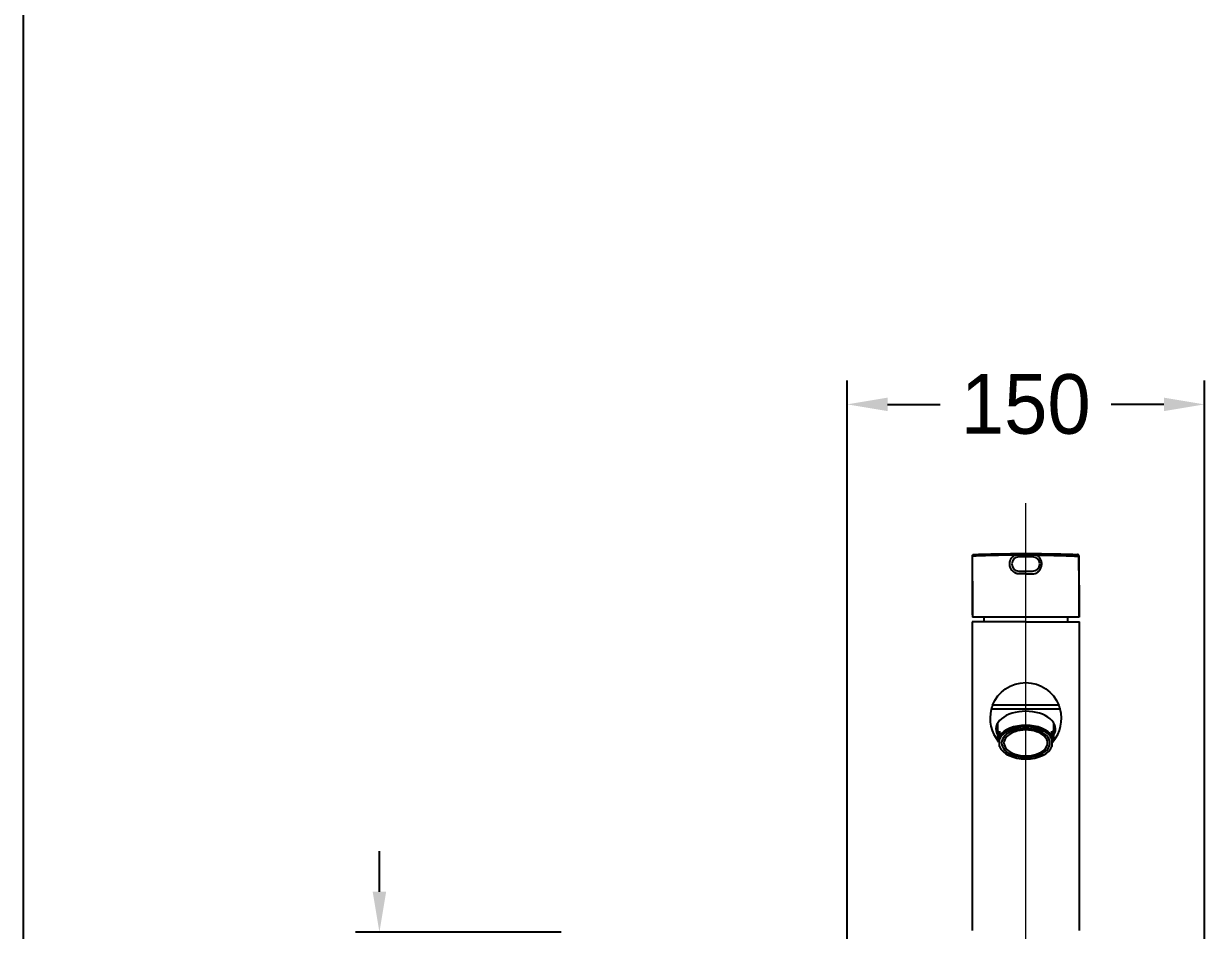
# Model space of a CAD drawing. Header units: millimetres. Extents: x 0 to 1800, y -67 to 2530.
# Drawn here: x 0 to 495.7, y 1006.6 to 1387.1 of the extents above; entities that cross this region are included whole.
import ezdxf
from ezdxf.lldxf.tags import DXFTag

# ---------------------------------------------------------------- set-up
doc = ezdxf.new("R2010")
doc.units = ezdxf.units.MM
doc.layers.get('Defpoints').update_dxf_attribs({"color": 1})
for name, color, linetype in [('내부선 및 부속', 4, 'Continuous'), ('도각라인', 7, 'Continuous'), ('중심선', 1, 'DASHED')]:
    doc.layers.add(name, color=color, linetype=linetype)
doc.styles.add('____', font='')
doc.styles.get('____').set_extended_font_data('굴림')
tags = doc.linetypes.add('DASHED', pattern=[25.72, 12.86, -12.86]).pattern_tags.tags
tags[6:7] = [DXFTag(74, 4), DXFTag(75, 0), DXFTag(340, '0'), DXFTag(46, 0.0), DXFTag(50, 0.0), DXFTag(44, 0.0), DXFTag(45, 0.0)]
tags[4:5] = [DXFTag(74, 4), DXFTag(75, 0), DXFTag(340, '0'), DXFTag(46, 0.0), DXFTag(50, 0.0), DXFTag(44, 0.0), DXFTag(45, 0.0)]
doc.dimstyles.new('MSADIM', dxfattribs={"dimtxt": 33, "dimasz": 17, "dimexe": 10, "dimexo": 7.5, "dimgap": 10, "dimtad": 0, "dimtih": 1, "dimtoh": 1, "dimdec": 0, "dimzin": 1, "dimdsep": 46, "dimtxsty": '____', "dimcen": 11.25, "dimadec": 0, "dimazin": 0, "dimtfac": 1, "dimtdec": 0, "dimtix": 1, "dimtmove": 0, "dimatfit": 3, "dimfxl": 0, "dimtolj": 1, "dimtzin": 1, "dimarcsym": 0})

# ---------------------------------------------------------------- blocks, each defined once
blk = doc.blocks.new('*D7')
at = {"color": 0, "lineweight": -2}
for p, q in [((345.73, 960.84), (345.73, 1237.34)), ((495.73, 960.84), (495.73, 1237.34)), ((362.73, 1227.34), (384.8, 1227.34)), ((478.73, 1227.34), (456.66, 1227.34))]:
    blk.add_line(p, q, dxfattribs=at)
at = {"color": 0}
for points in [[(362.73, 1230.17), (362.73, 1224.51), (345.73, 1227.34)], [(478.73, 1230.17), (478.73, 1224.51), (495.73, 1227.34)]]:
    blk.add_solid(points, dxfattribs=at)
at = {"layer": 'Defpoints', "color": 0}
for p in [(345.73, 1227.34), (345.73, 953.34), (495.73, 953.34)]:
    blk.add_point(p, dxfattribs=at)
at = {"color": 0, "insert": (420.73, 1227.34), "char_height": 25, "attachment_point": 5, "style": '____'}
blk.add_mtext('\\A1;150', dxfattribs=at)
blk = doc.blocks.new('*D8')
at = {"color": 0, "lineweight": -2}
for p, q in [((149.37, 1022.84), (149.37, 1039.84)), ((225.73, 1005.84), (139.37, 1005.84)), ((298.23, 925.84), (139.37, 925.84)), ((149.37, 908.84), (149.37, 891.84))]:
    blk.add_line(p, q, dxfattribs=at)
at = {"color": 0}
for points in [[(146.54, 1022.84), (152.2, 1022.84), (149.37, 1005.84)], [(146.54, 908.84), (152.2, 908.84), (149.37, 925.84)]]:
    blk.add_solid(points, dxfattribs=at)
at = {"layer": 'Defpoints', "color": 0}
for p in [(149.37, 1005.84), (233.23, 1005.84), (305.73, 925.84)]:
    blk.add_point(p, dxfattribs=at)
at = {"color": 0, "insert": (149.37, 965.84), "char_height": 25, "attachment_point": 5, "style": '____'}
blk.add_mtext('\\A1;80', dxfattribs=at)

msp = doc.modelspace()

# ---------------------------------------------------------------- linework, layer by layer
at = {"layer": '내부선 및 부속', "extrusion": (-1, -2.22045e-16, 6.12323e-17)}
for p, q in [((398.95, 1164.35), (398.95, 1164.35)), ((423.58, 1163.37), (417.88, 1163.37)), ((442.5, 1164.35), (442.5, 1164.35)), ((417.88, 1157.37), (423.58, 1157.37)), ((420.73, 1136.07), (398.23, 1136.07)), ((398.23, 1136.07), (398.23, 1006.61)), ((420.73, 1136.07), (443.23, 1136.07)), ((443.23, 1006.61), (443.23, 1136.07)), ((434.68, 1101.08), (406.77, 1101.08)), ((435.21, 1099.47), (406.24, 1099.47)), ((408.93, 1093.58), (408.93, 1087.67)), ((432.53, 1087.67), (432.53, 1093.58)), ((409.73, 1090.21), (409.73, 1088.2)), ((409.73, 1083.72), (409.73, 1086.8)), ((431.73, 1088.2), (431.73, 1090.21)), ((431.73, 1086.8), (431.73, 1083.72)), ((412.8, 1080.46), (413.13, 1080.27)), ((428.32, 1080.27), (428.65, 1080.46))]:
    msp.add_line(p, q, dxfattribs=at)
at = {"layer": '내부선 및 부속'}
for centre, radius, start, end in [((417.88, 1160.37), 3, 90, 180), ((417.88, 1160.37), 3, 180, 270), ((423.58, 1160.37), 3, 0, 90), ((423.58, 1160.37), 3, 270, 0), ((431.43, 1135.97), 28.36, 175.7274, 178.8354), ((431.43, 1135.97), 28.36, 179.4001, 180), ((410.02, 1135.97), 28.36, 0, 4.2714), ((420.73, 1095.57), 15, 164.9433, 220.7087), ((420.73, 1095.57), 15, 319.2913, 15.0567)]:
    msp.add_arc(centre, radius, start, end, dxfattribs=at)
at = {"layer": '내부선 및 부속', "extrusion": (-6.12323e-17, -1.35963e-32, -1)}
for start, end in [(21.5255, 90), (90, 158.4745)]:
    msp.add_arc((-420.73, 1095.57), 15, start, end, dxfattribs=at)
at = {"layer": '내부선 및 부속'}
for centre, major_axis, start_param, end_param in [((420.73, 1091.12), (-12.5, 0), 4.712389, 6.619385), ((420.73, 1091.12), (-12.5, 0), 2.805393, 4.712389), ((420.73, 1085.66), (-11.8, 0), 4.712389, 5.912843), ((420.73, 1085.26), (11.3, 0), 0.230941, 2.910651), ((420.73, 1085.26), (10.15, 0), 1.570796, 4.712389), ((420.73, 1085.26), (9.15, 0), 1.570796, 4.712389), ((420.73, 1085.66), (-11.8, 0), 3.511935, 4.712389), ((420.73, 1085.26), (-10.15, 0), 1.570796, 4.712389), ((420.73, 1085.26), (-9.15, 0), 1.570796, 4.712389), ((420.73, 1087.67), (-11.8, 0), 5.912843, 6.653528), ((420.73, 1087.67), (-11.8, 0), 2.77125, 3.511935), ((420.73, 1085.26), (11.3, 0), 3.372534, 6.052244), ((420.73, 1085.66), (-11.8, 0), 0.834172, 0.834187), ((420.73, 1085.66), (-11.8, 0), 2.307406, 2.30742)]:
    msp.add_ellipse(centre, major_axis=major_axis, ratio=0.595228, start_param=start_param, end_param=end_param, dxfattribs=at)
for points, knots in [([(398.35, 1145.25), (398.35, 1145.32), (398.35, 1145.46), (398.35, 1145.66), (398.35, 1145.87), (398.35, 1146.08), (398.35, 1146.28), (398.35, 1146.49), (398.35, 1146.69), (398.35, 1146.9), (398.35, 1147.1), (398.35, 1147.3), (398.35, 1147.51), (398.35, 1147.71), (398.35, 1147.91), (398.35, 1148.12), (398.35, 1148.32), (398.35, 1148.52), (398.35, 1148.72), (398.36, 1148.92), (398.36, 1149.13), (398.36, 1149.33), (398.36, 1149.53), (398.36, 1149.73), (398.36, 1149.93), (398.36, 1150.13), (398.36, 1150.32), (398.36, 1150.52), (398.36, 1150.72), (398.36, 1150.92), (398.36, 1151.12), (398.36, 1151.31), (398.36, 1151.51), (398.36, 1151.71), (398.36, 1151.9), (398.36, 1152.1), (398.36, 1152.3), (398.36, 1152.49), (398.36, 1152.69), (398.36, 1152.88), (398.36, 1153.08), (398.36, 1153.27), (398.36, 1153.47), (398.36, 1153.66), (398.36, 1153.85), (398.36, 1154.04), (398.36, 1154.24), (398.36, 1154.43), (398.36, 1154.62), (398.36, 1154.81), (398.36, 1155), (398.36, 1155.2), (398.36, 1155.39), (398.36, 1155.58), (398.36, 1155.77), (398.36, 1155.96), (398.36, 1156.15), (398.36, 1156.33), (398.36, 1156.52), (398.37, 1156.71), (398.37, 1156.9), (398.37, 1157.09), (398.37, 1157.27), (398.37, 1157.46), (398.37, 1157.65), (398.37, 1157.83), (398.37, 1158.02), (398.37, 1158.21), (398.37, 1158.39), (398.37, 1158.58), (398.37, 1158.76), (398.37, 1158.95), (398.37, 1159.13), (398.37, 1159.31), (398.37, 1159.5), (398.37, 1159.68), (398.37, 1159.86), (398.37, 1160.05), (398.37, 1160.23), (398.37, 1160.41), (398.37, 1160.59), (398.37, 1160.77), (398.37, 1160.95), (398.37, 1161.13), (398.37, 1161.31), (398.37, 1161.49), (398.37, 1161.67), (398.37, 1161.85), (398.37, 1162.03), (398.37, 1162.21), (398.37, 1162.39), (398.37, 1162.57), (398.37, 1162.74), (398.37, 1162.92), (398.37, 1163.1), (398.37, 1163.27), (398.37, 1163.45), (398.37, 1163.57), (398.37, 1163.63)], [0, 0, 0, 0, 0.01106, 0.022107, 0.033141, 0.044161, 0.055168, 0.066161, 0.077142, 0.088108, 0.099062, 0.110002, 0.120929, 0.131842, 0.142743, 0.153629, 0.164502, 0.175362, 0.186209, 0.197042, 0.207861, 0.218667, 0.22946, 0.240239, 0.251005, 0.261757, 0.272496, 0.283222, 0.293933, 0.304632, 0.315316, 0.325988, 0.336645, 0.34729, 0.35792, 0.368537, 0.379141, 0.389731, 0.400307, 0.41087, 0.421419, 0.431955, 0.442477, 0.452985, 0.46348, 0.473961, 0.484429, 0.494882, 0.505322, 0.515749, 0.526162, 0.536561, 0.546946, 0.557318, 0.567676, 0.578021, 0.588351, 0.598668, 0.608971, 0.619261, 0.629536, 0.639798, 0.650046, 0.660281, 0.670501, 0.680708, 0.690901, 0.70108, 0.711246, 0.721397, 0.731535, 0.741659, 0.751769, 0.761865, 0.771948, 0.782016, 0.792071, 0.802111, 0.812138, 0.822151, 0.83215, 0.842135, 0.852107, 0.862064, 0.872007, 0.881937, 0.891852, 0.901754, 0.911641, 0.921515, 0.931375, 0.94122, 0.951052, 0.96087, 0.970673, 0.980463, 0.990238, 1, 1, 1, 1]), ([(398.37, 1153.16), (398.37, 1154.04), (398.37, 1154.92), (398.37, 1156.67), (398.37, 1157.55), (398.37, 1160.17), (398.37, 1161.9), (398.38, 1163.63)], [0, 0, 0, 0, 0.25, 0.25, 0.5, 0.5, 1, 1, 1, 1]), ([(398.38, 1163.75), (398.38, 1163.75), (398.38, 1163.76), (398.38, 1163.77), (398.38, 1163.79), (398.38, 1163.8), (398.38, 1163.81), (398.38, 1163.82), (398.38, 1163.83), (398.38, 1163.85), (398.39, 1163.86), (398.39, 1163.87), (398.39, 1163.88), (398.39, 1163.9), (398.4, 1163.91), (398.4, 1163.92), (398.41, 1163.93), (398.41, 1163.95), (398.41, 1163.96), (398.42, 1163.97), (398.42, 1163.98), (398.43, 1164), (398.43, 1164.01), (398.44, 1164.02), (398.45, 1164.03), (398.45, 1164.04), (398.46, 1164.05), (398.47, 1164.07), (398.47, 1164.08), (398.48, 1164.09), (398.49, 1164.1), (398.5, 1164.11), (398.51, 1164.12), (398.51, 1164.13), (398.52, 1164.14), (398.53, 1164.15), (398.54, 1164.16), (398.55, 1164.17), (398.56, 1164.18), (398.57, 1164.19), (398.58, 1164.2), (398.6, 1164.21), (398.61, 1164.23), (398.63, 1164.24), (398.64, 1164.25), (398.66, 1164.26), (398.67, 1164.27), (398.69, 1164.28), (398.71, 1164.29), (398.73, 1164.3), (398.75, 1164.3), (398.77, 1164.31), (398.79, 1164.32), (398.81, 1164.33), (398.84, 1164.33), (398.86, 1164.34), (398.88, 1164.34), (398.91, 1164.34), (398.93, 1164.35), (398.95, 1164.35), (398.95, 1164.35)], [0, 0, 0, 0, 0.012764, 0.025613, 0.038546, 0.051561, 0.064659, 0.077839, 0.091102, 0.104447, 0.117876, 0.13139, 0.144988, 0.158669, 0.172428, 0.186262, 0.200166, 0.214137, 0.22817, 0.242262, 0.256408, 0.270605, 0.284848, 0.299135, 0.313462, 0.327825, 0.342221, 0.356647, 0.371101, 0.385579, 0.400079, 0.4146, 0.429139, 0.443696, 0.458268, 0.472854, 0.487452, 0.50302, 0.51932, 0.536344, 0.554085, 0.572531, 0.591669, 0.611483, 0.631954, 0.653061, 0.67478, 0.697081, 0.719933, 0.743303, 0.767167, 0.791509, 0.816307, 0.841538, 0.867172, 0.893176, 0.919511, 0.946129, 0.972979, 1, 1, 1, 1]), ([(398.38, 1163.75), (398.38, 1163.75), (398.38, 1163.76), (398.38, 1163.77), (398.38, 1163.79), (398.38, 1163.8), (398.38, 1163.81), (398.38, 1163.82), (398.38, 1163.84), (398.38, 1163.85), (398.39, 1163.86), (398.39, 1163.87), (398.39, 1163.88), (398.39, 1163.9), (398.4, 1163.91), (398.4, 1163.92), (398.4, 1163.93), (398.41, 1163.95), (398.41, 1163.96), (398.42, 1163.97), (398.42, 1163.98), (398.43, 1163.99), (398.43, 1164.01), (398.44, 1164.02), (398.45, 1164.03), (398.45, 1164.04), (398.46, 1164.05), (398.47, 1164.06), (398.47, 1164.08), (398.48, 1164.09), (398.49, 1164.1), (398.5, 1164.11), (398.5, 1164.12), (398.51, 1164.13), (398.52, 1164.14), (398.53, 1164.15), (398.55, 1164.17), (398.58, 1164.2), (398.63, 1164.24), (398.68, 1164.27), (398.72, 1164.29), (398.75, 1164.3), (398.77, 1164.31), (398.79, 1164.32), (398.82, 1164.33), (398.84, 1164.33), (398.86, 1164.34), (398.88, 1164.34), (398.91, 1164.34), (398.93, 1164.35), (398.95, 1164.35), (398.95, 1164.35)], [0, 0, 0, 0, 0.013002, 0.026054, 0.039157, 0.052311, 0.065518, 0.078777, 0.092088, 0.105453, 0.118872, 0.132344, 0.145872, 0.159454, 0.173092, 0.186785, 0.200535, 0.214342, 0.228206, 0.242127, 0.256106, 0.270143, 0.284239, 0.298395, 0.312609, 0.326883, 0.341218, 0.355613, 0.370069, 0.384586, 0.399165, 0.413806, 0.428509, 0.443274, 0.458103, 0.472994, 0.48795, 0.550223, 0.613074, 0.67652, 0.740579, 0.766472, 0.792376, 0.81829, 0.844216, 0.870152, 0.896099, 0.922058, 0.948027, 0.974008, 1, 1, 1, 1]), ([(416.12, 1164.1), (416.09, 1164.1), (416.04, 1164.1), (415.96, 1164.1), (415.88, 1164.1), (415.8, 1164.1), (415.72, 1164.1), (415.64, 1164.09), (415.56, 1164.09), (415.47, 1164.09), (415.39, 1164.09), (415.31, 1164.09), (415.23, 1164.09), (415.14, 1164.09), (415.06, 1164.09), (414.98, 1164.09), (414.89, 1164.09), (414.81, 1164.09), (414.72, 1164.08), (414.64, 1164.08), (414.55, 1164.08), (414.47, 1164.08), (414.38, 1164.08), (414.3, 1164.08), (414.21, 1164.08), (414.13, 1164.08), (414.04, 1164.08), (413.96, 1164.08), (413.87, 1164.07), (413.78, 1164.07), (413.69, 1164.07), (413.61, 1164.07), (413.52, 1164.07), (413.43, 1164.07), (413.34, 1164.07), (413.26, 1164.07), (413.17, 1164.06), (413.08, 1164.06), (412.99, 1164.06), (412.9, 1164.06), (412.81, 1164.06), (412.72, 1164.06), (412.63, 1164.06), (412.54, 1164.05), (412.45, 1164.05), (412.36, 1164.05), (412.27, 1164.05), (412.18, 1164.05), (412.09, 1164.05), (412, 1164.05), (411.91, 1164.04), (411.82, 1164.04), (411.73, 1164.04), (411.63, 1164.04), (411.54, 1164.04), (411.45, 1164.04), (411.36, 1164.03), (411.26, 1164.03), (411.17, 1164.03), (411.08, 1164.03), (410.99, 1164.03), (410.89, 1164.03), (410.8, 1164.02), (410.71, 1164.02), (410.61, 1164.02), (410.52, 1164.02), (410.43, 1164.02), (410.33, 1164.01), (410.24, 1164.01), (410.14, 1164.01), (410.05, 1164.01), (409.95, 1164.01), (409.86, 1164), (409.76, 1164), (409.67, 1164), (409.57, 1164), (409.48, 1164), (409.38, 1163.99), (409.29, 1163.99), (409.19, 1163.99), (409.1, 1163.99), (409, 1163.99), (408.91, 1163.98), (408.81, 1163.98), (408.72, 1163.98), (408.62, 1163.98), (408.52, 1163.98), (408.43, 1163.97), (408.33, 1163.97), (408.23, 1163.97), (408.14, 1163.97), (408.04, 1163.96), (407.95, 1163.96), (407.85, 1163.96), (407.75, 1163.96), (407.66, 1163.95), (407.56, 1163.95), (407.46, 1163.95), (407.37, 1163.95), (407.27, 1163.95), (407.17, 1163.94), (407.08, 1163.94), (406.98, 1163.94), (406.88, 1163.94), (406.79, 1163.93), (406.69, 1163.93), (406.59, 1163.93), (406.49, 1163.93), (406.36, 1163.92), (406.19, 1163.92), (405.99, 1163.91), (405.79, 1163.91), (405.59, 1163.9), (405.4, 1163.9), (405.21, 1163.89), (405.02, 1163.88), (404.83, 1163.88), (404.65, 1163.87), (404.47, 1163.87), (404.29, 1163.86), (404.11, 1163.86), (403.93, 1163.85), (403.76, 1163.85), (403.59, 1163.84), (403.43, 1163.84), (403.26, 1163.83), (403.1, 1163.83), (402.94, 1163.82), (402.78, 1163.82), (402.63, 1163.81), (402.47, 1163.81), (402.32, 1163.8), (402.17, 1163.8), (402.03, 1163.79), (401.88, 1163.79), (401.74, 1163.78), (401.6, 1163.78), (401.47, 1163.77), (401.33, 1163.77), (401.2, 1163.76), (401.07, 1163.76), (400.94, 1163.75), (400.81, 1163.75), (400.69, 1163.74), (400.57, 1163.74), (400.45, 1163.73), (400.33, 1163.73), (400.22, 1163.72), (400.1, 1163.72), (399.99, 1163.71), (399.88, 1163.71), (399.77, 1163.7), (399.67, 1163.7), (399.56, 1163.69), (399.46, 1163.69), (399.36, 1163.68), (399.26, 1163.68), (399.17, 1163.67), (399.07, 1163.67), (398.98, 1163.66), (398.89, 1163.66), (398.8, 1163.65), (398.71, 1163.65), (398.62, 1163.64), (398.54, 1163.64), (398.46, 1163.64), (398.4, 1163.63), (398.38, 1163.63)], [0, 0, 0, 0, 0.003672, 0.007358, 0.011058, 0.014773, 0.018502, 0.022246, 0.026004, 0.029777, 0.033564, 0.037366, 0.041181, 0.045012, 0.048857, 0.052716, 0.05659, 0.060478, 0.06438, 0.068297, 0.072229, 0.076174, 0.080135, 0.08411, 0.088099, 0.092103, 0.096121, 0.100153, 0.1042, 0.108262, 0.112338, 0.116428, 0.120533, 0.124653, 0.128786, 0.132935, 0.137097, 0.141275, 0.145466, 0.149673, 0.153893, 0.158128, 0.162378, 0.166642, 0.170921, 0.175214, 0.179521, 0.183843, 0.18818, 0.192531, 0.196896, 0.201276, 0.20567, 0.210079, 0.214503, 0.218941, 0.223393, 0.22786, 0.232342, 0.236837, 0.241348, 0.245873, 0.250412, 0.254966, 0.259535, 0.264118, 0.268715, 0.273328, 0.277954, 0.282595, 0.287251, 0.291921, 0.296606, 0.301305, 0.306019, 0.310748, 0.315491, 0.320248, 0.32502, 0.329807, 0.334608, 0.339424, 0.344255, 0.3491, 0.353959, 0.358834, 0.363723, 0.368626, 0.373544, 0.378477, 0.383425, 0.388387, 0.393363, 0.398355, 0.403361, 0.408382, 0.413417, 0.418468, 0.423533, 0.428612, 0.433707, 0.438816, 0.44394, 0.449079, 0.454232, 0.459401, 0.464584, 0.469781, 0.474994, 0.48607, 0.497076, 0.508011, 0.518875, 0.529669, 0.540392, 0.551045, 0.561626, 0.572137, 0.582578, 0.592947, 0.603246, 0.613474, 0.623631, 0.633717, 0.643732, 0.653677, 0.66355, 0.673352, 0.683083, 0.692743, 0.702332, 0.71185, 0.721296, 0.730672, 0.739976, 0.749209, 0.75837, 0.767461, 0.776479, 0.785427, 0.794303, 0.803108, 0.811842, 0.820504, 0.829095, 0.837614, 0.846062, 0.854438, 0.862743, 0.870977, 0.879138, 0.887229, 0.895248, 0.903195, 0.911071, 0.918875, 0.926608, 0.934269, 0.941859, 0.949377, 0.956824, 0.964199, 0.971502, 0.978734, 0.985894, 0.992983, 1, 1, 1, 1]), ([(398.37, 1163.75), (398.37, 1163.73), (398.37, 1163.71), (398.37, 1163.67), (398.37, 1163.65), (398.37, 1163.63)], [0, 0, 0, 0, 0.5, 0.5, 1, 1, 1, 1]), ([(398.95, 1164.35), (398.97, 1164.35), (399, 1164.35), (399.04, 1164.35), (399.08, 1164.35), (399.12, 1164.35), (399.16, 1164.36), (399.2, 1164.36), (399.24, 1164.36), (399.29, 1164.36), (399.33, 1164.36), (399.37, 1164.36), (399.41, 1164.36), (399.46, 1164.37), (399.5, 1164.37), (399.54, 1164.37), (399.58, 1164.37), (399.63, 1164.37), (399.67, 1164.37), (399.71, 1164.37), (399.76, 1164.38), (399.8, 1164.38), (399.85, 1164.38), (399.89, 1164.38), (399.94, 1164.38), (399.98, 1164.38), (400.02, 1164.38), (400.07, 1164.39), (400.11, 1164.39), (400.16, 1164.39), (400.21, 1164.39), (400.25, 1164.39), (400.3, 1164.39), (400.34, 1164.39), (400.39, 1164.4), (400.44, 1164.4), (400.48, 1164.4), (400.53, 1164.4), (400.58, 1164.4), (400.62, 1164.4), (400.67, 1164.4), (400.72, 1164.41), (400.76, 1164.41), (400.81, 1164.41), (400.86, 1164.41), (400.91, 1164.41), (400.96, 1164.41), (401.01, 1164.42), (401.05, 1164.42), (401.1, 1164.42), (401.15, 1164.42), (401.2, 1164.42), (401.25, 1164.42), (401.3, 1164.42), (401.35, 1164.43), (401.4, 1164.43), (401.45, 1164.43), (401.5, 1164.43), (401.55, 1164.43), (401.6, 1164.43), (401.65, 1164.44), (401.7, 1164.44), (401.75, 1164.44), (401.8, 1164.44), (401.85, 1164.44), (401.91, 1164.44), (401.96, 1164.44), (402.01, 1164.45), (402.06, 1164.45), (402.11, 1164.45), (402.17, 1164.45), (402.22, 1164.45), (402.27, 1164.45), (402.32, 1164.46), (402.38, 1164.46), (402.43, 1164.46), (402.48, 1164.46), (402.54, 1164.46), (402.59, 1164.46), (402.64, 1164.46), (402.7, 1164.47), (402.75, 1164.47), (402.81, 1164.47), (402.86, 1164.47), (402.92, 1164.47), (402.97, 1164.47), (403.2, 1164.48), (403.62, 1164.49), (404.23, 1164.51), (404.86, 1164.52), (405.5, 1164.54), (406.16, 1164.56), (406.84, 1164.57), (407.53, 1164.59), (408.24, 1164.6), (408.96, 1164.61), (409.69, 1164.63), (410.43, 1164.64), (411.18, 1164.65), (411.94, 1164.66), (412.71, 1164.67), (413.49, 1164.68), (414.06, 1164.69), (414.43, 1164.69), (414.59, 1164.69), (414.74, 1164.69), (414.9, 1164.7), (415.06, 1164.7), (415.22, 1164.7), (415.38, 1164.7), (415.54, 1164.7), (415.7, 1164.7), (415.86, 1164.7), (416.02, 1164.71), (416.17, 1164.71), (416.33, 1164.71), (416.5, 1164.71), (416.66, 1164.71), (416.82, 1164.71), (416.98, 1164.71), (417.14, 1164.71), (417.3, 1164.71), (417.46, 1164.71), (417.62, 1164.72), (417.78, 1164.72), (417.94, 1164.72), (418.11, 1164.72), (418.27, 1164.72), (418.43, 1164.72), (418.59, 1164.72), (418.76, 1164.72), (418.92, 1164.72), (419.08, 1164.72), (419.25, 1164.72), (419.41, 1164.72), (419.57, 1164.72), (419.74, 1164.72), (419.9, 1164.72), (420.07, 1164.72), (420.23, 1164.72), (420.4, 1164.72), (420.56, 1164.72), (420.67, 1164.72), (420.73, 1164.72)], [0, 0, 0, 0, 0.002964, 0.005926, 0.008887, 0.011846, 0.014804, 0.017761, 0.020716, 0.02367, 0.026623, 0.029574, 0.032524, 0.035473, 0.038421, 0.041367, 0.044313, 0.047257, 0.0502, 0.053142, 0.056083, 0.059023, 0.061963, 0.064901, 0.067838, 0.070774, 0.073709, 0.076644, 0.079578, 0.08251, 0.085442, 0.088374, 0.091304, 0.094234, 0.097163, 0.100092, 0.10302, 0.105947, 0.108874, 0.1118, 0.114726, 0.117651, 0.120575, 0.1235, 0.126424, 0.129347, 0.13227, 0.135193, 0.138115, 0.141037, 0.143959, 0.146881, 0.149802, 0.152723, 0.155645, 0.158566, 0.161486, 0.164407, 0.167328, 0.170249, 0.173169, 0.17609, 0.179011, 0.181932, 0.184853, 0.187774, 0.190695, 0.193617, 0.196538, 0.19946, 0.202382, 0.205305, 0.208228, 0.211151, 0.214074, 0.216998, 0.219922, 0.222847, 0.225772, 0.228698, 0.231624, 0.234551, 0.237479, 0.240407, 0.243335, 0.246265, 0.249195, 0.280337, 0.311452, 0.34257, 0.373723, 0.404959, 0.436212, 0.467513, 0.498895, 0.530271, 0.561594, 0.592894, 0.624203, 0.655437, 0.686651, 0.717876, 0.749145, 0.755401, 0.761654, 0.767906, 0.774156, 0.780403, 0.78665, 0.792895, 0.79914, 0.805384, 0.811627, 0.817871, 0.824114, 0.830358, 0.836603, 0.842848, 0.849095, 0.855343, 0.861592, 0.867844, 0.874097, 0.880353, 0.886612, 0.892873, 0.899138, 0.905406, 0.911678, 0.917953, 0.924233, 0.930517, 0.936805, 0.943099, 0.949398, 0.955702, 0.962011, 0.968327, 0.974648, 0.980976, 0.98731, 0.993652, 1, 1, 1, 1]), ([(418.01, 1156.18), (418, 1156.18), (417.98, 1156.18), (417.96, 1156.18), (417.93, 1156.18), (417.9, 1156.18), (417.87, 1156.18), (417.84, 1156.19), (417.81, 1156.19), (417.78, 1156.19), (417.75, 1156.19), (417.72, 1156.19), (417.7, 1156.19), (417.67, 1156.2), (417.64, 1156.2), (417.61, 1156.2), (417.58, 1156.21), (417.55, 1156.21), (417.52, 1156.21), (417.49, 1156.22), (417.47, 1156.22), (417.44, 1156.23), (417.41, 1156.23), (417.38, 1156.23), (417.35, 1156.24), (417.32, 1156.24), (417.3, 1156.25), (417.27, 1156.26), (417.24, 1156.26), (417.21, 1156.27), (417.18, 1156.27), (417.16, 1156.28), (417.13, 1156.29), (417.1, 1156.29), (417.07, 1156.3), (417.04, 1156.31), (417.02, 1156.32), (416.99, 1156.32), (416.96, 1156.33), (416.93, 1156.34), (416.9, 1156.35), (416.88, 1156.36), (416.85, 1156.36), (416.82, 1156.37), (416.79, 1156.38), (416.77, 1156.39), (416.74, 1156.4), (416.61, 1156.45), (416.4, 1156.54), (416.09, 1156.69), (415.81, 1156.87), (415.53, 1157.08), (415.28, 1157.31), (415.04, 1157.56), (414.83, 1157.83), (414.61, 1158.15), (414.41, 1158.53), (414.23, 1158.96), (414.11, 1159.41), (414.02, 1159.87), (413.99, 1160.34), (414.01, 1160.77), (414.06, 1161.15), (414.13, 1161.49), (414.23, 1161.82), (414.35, 1162.14), (414.5, 1162.45), (414.67, 1162.75), (414.87, 1163.02), (415.03, 1163.21), (415.13, 1163.33), (415.18, 1163.38), (415.22, 1163.42), (415.27, 1163.46), (415.31, 1163.51), (415.36, 1163.55), (415.4, 1163.59), (415.45, 1163.63), (415.5, 1163.68), (415.55, 1163.72), (415.6, 1163.75), (415.65, 1163.79), (415.7, 1163.83), (415.75, 1163.87), (415.8, 1163.9), (415.85, 1163.94), (415.9, 1163.97), (415.96, 1164), (416.01, 1164.04), (416.07, 1164.07), (416.1, 1164.09), (416.12, 1164.1)], [0, 0, 0, 0, 0.002658, 0.005314, 0.007968, 0.010619, 0.013269, 0.015916, 0.018562, 0.021206, 0.023848, 0.02649, 0.029129, 0.031768, 0.034406, 0.037042, 0.039678, 0.042314, 0.044949, 0.047583, 0.050218, 0.052852, 0.055486, 0.058121, 0.060756, 0.063391, 0.066027, 0.068664, 0.071301, 0.073939, 0.076579, 0.07922, 0.081862, 0.084506, 0.087151, 0.089798, 0.092447, 0.095098, 0.097751, 0.100407, 0.103065, 0.105725, 0.108388, 0.111054, 0.113723, 0.116395, 0.11907, 0.121749, 0.152939, 0.184005, 0.215157, 0.246605, 0.278292, 0.3098, 0.341343, 0.373138, 0.415702, 0.457931, 0.500353, 0.543038, 0.585266, 0.627561, 0.659344, 0.690857, 0.72231, 0.753911, 0.785189, 0.816248, 0.847291, 0.87852, 0.884373, 0.89021, 0.896033, 0.901844, 0.907642, 0.913431, 0.919211, 0.924983, 0.93075, 0.936512, 0.942271, 0.948028, 0.953785, 0.959543, 0.965303, 0.971068, 0.976838, 0.982614, 0.988399, 0.994194, 1, 1, 1, 1]), ([(416.12, 1164.1), (416.14, 1164.1), (416.16, 1164.11), (416.21, 1164.12), (416.25, 1164.12), (416.29, 1164.13), (416.34, 1164.14), (416.38, 1164.14), (416.42, 1164.15), (416.47, 1164.16), (416.51, 1164.16), (416.56, 1164.17), (416.6, 1164.18), (416.65, 1164.18), (416.69, 1164.19), (416.74, 1164.19), (416.79, 1164.2), (416.83, 1164.21), (416.88, 1164.21), (416.92, 1164.22), (416.97, 1164.22), (417.02, 1164.22), (417.06, 1164.23), (417.11, 1164.23), (417.16, 1164.24), (417.21, 1164.24), (417.25, 1164.24), (417.3, 1164.25), (417.35, 1164.25), (417.4, 1164.25), (417.45, 1164.25), (417.5, 1164.26), (417.55, 1164.26), (417.6, 1164.26), (417.65, 1164.26), (417.7, 1164.26), (417.75, 1164.27), (417.8, 1164.27), (417.85, 1164.27), (417.9, 1164.27), (417.95, 1164.27), (417.98, 1164.27), (418, 1164.27)], [0, 0, 0, 0, 0.023127, 0.046347, 0.06966, 0.093066, 0.116565, 0.140157, 0.163843, 0.187622, 0.211494, 0.235461, 0.259521, 0.283676, 0.307926, 0.332271, 0.356712, 0.381248, 0.405881, 0.43061, 0.455436, 0.48036, 0.505382, 0.530502, 0.555721, 0.58104, 0.606458, 0.631976, 0.657595, 0.683315, 0.709137, 0.73506, 0.761086, 0.787215, 0.813448, 0.839784, 0.866224, 0.892769, 0.919418, 0.946173, 0.973033, 1, 1, 1, 1]), ([(420.73, 1164.72), (420.75, 1164.72), (420.8, 1164.72), (420.88, 1164.72), (420.96, 1164.72), (421.04, 1164.72), (421.11, 1164.72), (421.19, 1164.72), (421.27, 1164.72), (421.35, 1164.72), (421.42, 1164.72), (421.5, 1164.72), (421.58, 1164.72), (421.66, 1164.72), (421.73, 1164.72), (421.81, 1164.72), (421.89, 1164.72), (421.96, 1164.72), (422.04, 1164.72), (422.12, 1164.72), (422.2, 1164.72), (422.27, 1164.72), (422.35, 1164.72), (422.43, 1164.72), (422.5, 1164.72), (422.58, 1164.72), (422.66, 1164.72), (422.73, 1164.72), (422.81, 1164.72), (422.89, 1164.72), (422.96, 1164.72), (423.04, 1164.72), (423.12, 1164.72), (423.19, 1164.72), (423.27, 1164.72), (423.34, 1164.72), (423.42, 1164.72), (423.5, 1164.72), (423.57, 1164.72), (423.65, 1164.72), (423.73, 1164.72), (423.8, 1164.72), (423.88, 1164.71), (423.95, 1164.71), (424.03, 1164.71), (424.11, 1164.71), (424.18, 1164.71), (424.26, 1164.71), (424.33, 1164.71), (424.41, 1164.71), (424.48, 1164.71), (424.56, 1164.71), (424.64, 1164.71), (424.71, 1164.71), (424.79, 1164.71), (424.86, 1164.71), (424.94, 1164.71), (425.01, 1164.71), (425.09, 1164.71), (425.16, 1164.71), (425.24, 1164.71), (425.31, 1164.71), (425.39, 1164.71), (425.46, 1164.7), (425.54, 1164.7), (425.62, 1164.7), (425.69, 1164.7), (425.77, 1164.7), (425.84, 1164.7), (425.91, 1164.7), (425.99, 1164.7), (426.06, 1164.7), (426.14, 1164.7), (426.21, 1164.7), (426.29, 1164.7), (426.36, 1164.7), (426.44, 1164.7), (426.51, 1164.7), (426.59, 1164.7), (426.66, 1164.69), (426.74, 1164.69), (426.81, 1164.69), (426.88, 1164.69), (426.96, 1164.69), (427.03, 1164.69), (427.11, 1164.69), (427.42, 1164.69), (427.97, 1164.68), (428.74, 1164.67), (429.51, 1164.66), (430.27, 1164.65), (431.02, 1164.64), (431.76, 1164.63), (432.49, 1164.61), (433.21, 1164.6), (433.92, 1164.59), (434.61, 1164.57), (435.29, 1164.56), (435.95, 1164.54), (436.59, 1164.52), (437.22, 1164.51), (437.83, 1164.49), (438.27, 1164.48), (438.54, 1164.47), (438.66, 1164.47), (438.77, 1164.47), (438.89, 1164.46), (439, 1164.46), (439.12, 1164.46), (439.23, 1164.45), (439.34, 1164.45), (439.45, 1164.45), (439.56, 1164.44), (439.67, 1164.44), (439.78, 1164.44), (439.88, 1164.43), (439.99, 1164.43), (440.1, 1164.43), (440.2, 1164.42), (440.31, 1164.42), (440.41, 1164.42), (440.51, 1164.41), (440.62, 1164.41), (440.72, 1164.41), (440.82, 1164.4), (440.92, 1164.4), (441.02, 1164.4), (441.11, 1164.39), (441.21, 1164.39), (441.31, 1164.39), (441.41, 1164.38), (441.5, 1164.38), (441.59, 1164.38), (441.69, 1164.38), (441.78, 1164.37), (441.87, 1164.37), (441.97, 1164.37), (442.06, 1164.36), (442.15, 1164.36), (442.23, 1164.36), (442.32, 1164.35), (442.41, 1164.35), (442.47, 1164.35), (442.5, 1164.35)], [0, 0, 0, 0, 0.002988, 0.005974, 0.008959, 0.011943, 0.014925, 0.017905, 0.020884, 0.023861, 0.026837, 0.029812, 0.032785, 0.035757, 0.038728, 0.041697, 0.044666, 0.047633, 0.050598, 0.053563, 0.056526, 0.059488, 0.06245, 0.06541, 0.068369, 0.071327, 0.074284, 0.07724, 0.080195, 0.083149, 0.086102, 0.089054, 0.092006, 0.094957, 0.097907, 0.100856, 0.103804, 0.106752, 0.109699, 0.112645, 0.115591, 0.118536, 0.12148, 0.124424, 0.127368, 0.130311, 0.133253, 0.136195, 0.139137, 0.142078, 0.145019, 0.147959, 0.150899, 0.153839, 0.156778, 0.159718, 0.162657, 0.165595, 0.168534, 0.171473, 0.174411, 0.177349, 0.180288, 0.183226, 0.186164, 0.189102, 0.192041, 0.194979, 0.197917, 0.200856, 0.203795, 0.206734, 0.209673, 0.212612, 0.215552, 0.218491, 0.221432, 0.224372, 0.227313, 0.230254, 0.233196, 0.236138, 0.23908, 0.242023, 0.244967, 0.247911, 0.250855, 0.282114, 0.313336, 0.344554, 0.375797, 0.407096, 0.438393, 0.469719, 0.501106, 0.532477, 0.563774, 0.595031, 0.626277, 0.657419, 0.688533, 0.719652, 0.750806, 0.75703, 0.763252, 0.769471, 0.775688, 0.781902, 0.788115, 0.794326, 0.800535, 0.806744, 0.812951, 0.819158, 0.825364, 0.83157, 0.837777, 0.843983, 0.850191, 0.856399, 0.862608, 0.868819, 0.875031, 0.881245, 0.887461, 0.89368, 0.899901, 0.906125, 0.912352, 0.918583, 0.924817, 0.931055, 0.937297, 0.943544, 0.949795, 0.956051, 0.962312, 0.968579, 0.974851, 0.981129, 0.987413, 0.993703, 1, 1, 1, 1]), ([(423.44, 1156.18), (423.88, 1156.18), (424.32, 1156.26), (424.95, 1156.49), (425.15, 1156.58), (425.54, 1156.8), (425.91, 1157.06), (426.4, 1157.53), (426.81, 1158.08), (427.13, 1158.7), (427.35, 1159.36), (427.46, 1160.06), (427.46, 1160.77), (427.34, 1161.46), (427.12, 1162.12), (426.8, 1162.74), (426.25, 1163.46), (425.72, 1163.88), (425.33, 1164.1)], [0, 0, 0, 0, 0.125, 0.125, 0.1875, 0.1875, 0.25, 0.3125, 0.375, 0.4375, 0.5, 0.5625, 0.625, 0.6875, 0.75, 0.8125, 0.875, 1, 1, 1, 1]), ([(423.45, 1164.27), (423.47, 1164.27), (423.5, 1164.27), (423.56, 1164.27), (423.61, 1164.27), (423.66, 1164.27), (423.71, 1164.27), (423.76, 1164.26), (423.81, 1164.26), (423.86, 1164.26), (423.91, 1164.26), (423.95, 1164.26), (424, 1164.25), (424.05, 1164.25), (424.1, 1164.25), (424.15, 1164.25), (424.2, 1164.24), (424.25, 1164.24), (424.29, 1164.24), (424.34, 1164.23), (424.39, 1164.23), (424.43, 1164.22), (424.48, 1164.22), (424.53, 1164.22), (424.57, 1164.21), (424.62, 1164.21), (424.67, 1164.2), (424.71, 1164.19), (424.76, 1164.19), (424.8, 1164.18), (424.85, 1164.18), (424.89, 1164.17), (424.94, 1164.16), (424.98, 1164.16), (425.03, 1164.15), (425.07, 1164.14), (425.11, 1164.14), (425.16, 1164.13), (425.2, 1164.12), (425.24, 1164.12), (425.29, 1164.11), (425.32, 1164.1), (425.33, 1164.1)], [0, 0, 0, 0, 0.026967, 0.053828, 0.080583, 0.107233, 0.133777, 0.160218, 0.186554, 0.212787, 0.238916, 0.264942, 0.290866, 0.316688, 0.342408, 0.368027, 0.393545, 0.418963, 0.444282, 0.469501, 0.494621, 0.519643, 0.544567, 0.569393, 0.594122, 0.618755, 0.643291, 0.667732, 0.692077, 0.716326, 0.740481, 0.764542, 0.788508, 0.812381, 0.836159, 0.859844, 0.883436, 0.906935, 0.930341, 0.953653, 0.976873, 1, 1, 1, 1]), ([(425.33, 1164.1), (425.79, 1164.1), (426.47, 1164.09), (427.14, 1164.08), (427.59, 1164.07), (428.7, 1164.06), (429.79, 1164.04), (431.07, 1164.02), (431.49, 1164.01), (432.33, 1163.99), (432.74, 1163.98), (433.56, 1163.96), (433.96, 1163.95), (434.56, 1163.94), (434.75, 1163.93), (435.14, 1163.92), (435.33, 1163.92), (435.9, 1163.9), (436.28, 1163.89), (437.01, 1163.87), (437.36, 1163.85), (438.06, 1163.83), (438.4, 1163.82), (438.91, 1163.8), (439.07, 1163.8), (439.4, 1163.78), (439.56, 1163.78), (440.04, 1163.76), (440.35, 1163.75), (440.8, 1163.73), (440.95, 1163.72), (441.24, 1163.71), (441.38, 1163.71), (441.8, 1163.69), (442.07, 1163.68), (442.59, 1163.66), (442.84, 1163.64), (443.08, 1163.63)], [0, 0, 0, 0, 0.0625, 0.09375, 0.09375, 0.125, 0.25, 0.25, 0.3125, 0.3125, 0.375, 0.375, 0.4375, 0.4375, 0.46875, 0.46875, 0.5, 0.5, 0.5625, 0.5625, 0.625, 0.625, 0.6875, 0.6875, 0.71875, 0.71875, 0.75, 0.75, 0.8125, 0.8125, 0.84375, 0.84375, 0.875, 0.875, 0.9375, 0.9375, 1, 1, 1, 1]), ([(443.08, 1163.75), (443.08, 1163.75), (443.08, 1163.76), (443.08, 1163.77), (443.08, 1163.79), (443.07, 1163.8), (443.07, 1163.81), (443.07, 1163.82), (443.07, 1163.84), (443.07, 1163.85), (443.07, 1163.86), (443.06, 1163.87), (443.06, 1163.89), (443.06, 1163.9), (443.05, 1163.91), (443.05, 1163.92), (443.05, 1163.93), (443.04, 1163.95), (443.04, 1163.96), (443.03, 1163.97), (443.03, 1163.98), (443.02, 1163.99), (443.02, 1164.01), (443.01, 1164.02), (443.01, 1164.03), (443, 1164.04), (442.99, 1164.05), (442.99, 1164.07), (442.98, 1164.08), (442.97, 1164.09), (442.96, 1164.1), (442.96, 1164.11), (442.95, 1164.12), (442.94, 1164.13), (442.93, 1164.14), (442.92, 1164.15), (442.9, 1164.17), (442.87, 1164.2), (442.83, 1164.24), (442.78, 1164.27), (442.74, 1164.29), (442.7, 1164.3), (442.68, 1164.31), (442.66, 1164.32), (442.64, 1164.33), (442.61, 1164.33), (442.59, 1164.34), (442.57, 1164.34), (442.54, 1164.34), (442.52, 1164.35), (442.51, 1164.35), (442.5, 1164.35)], [0, 0, 0, 0, 0.012988, 0.026027, 0.039118, 0.05226, 0.065455, 0.078702, 0.092003, 0.105357, 0.118766, 0.132229, 0.145747, 0.159321, 0.172951, 0.186637, 0.20038, 0.21418, 0.228037, 0.241953, 0.255927, 0.26996, 0.284052, 0.298204, 0.312415, 0.326687, 0.34102, 0.355414, 0.369869, 0.384386, 0.398965, 0.413607, 0.428311, 0.443079, 0.45791, 0.472805, 0.487764, 0.549955, 0.612782, 0.676263, 0.740414, 0.766322, 0.792242, 0.818173, 0.844114, 0.870067, 0.896031, 0.922006, 0.947993, 0.973991, 1, 1, 1, 1]), ([(443.08, 1163.75), (443.08, 1163.75), (443.08, 1163.76), (443.08, 1163.77), (443.07, 1163.79), (443.07, 1163.8), (443.07, 1163.81), (443.07, 1163.82), (443.07, 1163.83), (443.07, 1163.85), (443.07, 1163.86), (443.06, 1163.87), (443.06, 1163.88), (443.06, 1163.9), (443.05, 1163.91), (443.05, 1163.92), (443.05, 1163.93), (443.04, 1163.95), (443.04, 1163.96), (443.03, 1163.97), (443.03, 1163.98), (443.02, 1163.99), (443.02, 1164.01), (443.01, 1164.02), (443.01, 1164.03), (443, 1164.04), (442.99, 1164.05), (442.99, 1164.07), (442.98, 1164.08), (442.97, 1164.09), (442.96, 1164.1), (442.95, 1164.11), (442.95, 1164.12), (442.94, 1164.13), (442.93, 1164.14), (442.92, 1164.15), (442.91, 1164.16), (442.9, 1164.17), (442.89, 1164.18), (442.88, 1164.19), (442.87, 1164.2), (442.85, 1164.22), (442.84, 1164.23), (442.82, 1164.24), (442.81, 1164.25), (442.79, 1164.26), (442.78, 1164.27), (442.76, 1164.28), (442.74, 1164.29), (442.72, 1164.3), (442.7, 1164.31), (442.68, 1164.31), (442.66, 1164.32), (442.64, 1164.33), (442.61, 1164.33), (442.59, 1164.34), (442.57, 1164.34), (442.55, 1164.34), (442.52, 1164.35), (442.51, 1164.35), (442.5, 1164.35)], [0, 0, 0, 0, 0.012772, 0.025629, 0.03857, 0.051593, 0.064699, 0.077886, 0.091156, 0.104507, 0.117941, 0.131459, 0.145061, 0.158746, 0.172509, 0.186348, 0.200257, 0.214233, 0.228272, 0.242369, 0.256521, 0.270724, 0.284974, 0.299267, 0.3136, 0.327969, 0.342371, 0.356803, 0.371262, 0.385745, 0.40025, 0.414775, 0.429318, 0.443878, 0.458452, 0.47304, 0.487639, 0.503597, 0.520249, 0.537587, 0.555603, 0.574286, 0.593623, 0.613597, 0.634191, 0.655382, 0.677147, 0.699457, 0.722282, 0.745588, 0.769356, 0.793569, 0.818206, 0.843246, 0.868659, 0.894414, 0.920472, 0.946791, 0.973319, 1, 1, 1, 1]), ([(443.08, 1163.75), (443.08, 1163.73), (443.08, 1163.71), (443.08, 1163.67), (443.08, 1163.65), (443.08, 1163.63)], [0, 0, 0, 0, 0.5, 0.5, 1, 1, 1, 1]), ([(443.1, 1145.25), (443.1, 1145.34), (443.1, 1145.52), (443.1, 1145.79), (443.1, 1146.07), (443.1, 1146.34), (443.1, 1146.62), (443.1, 1146.9), (443.1, 1147.18), (443.1, 1147.46), (443.1, 1147.75), (443.1, 1148.03), (443.1, 1148.32), (443.1, 1148.61), (443.1, 1148.9), (443.1, 1149.2), (443.1, 1149.5), (443.1, 1150), (443.09, 1150.73), (443.09, 1151.72), (443.09, 1152.76), (443.09, 1153.86), (443.09, 1154.71), (443.09, 1155.31), (443.09, 1155.63), (443.09, 1155.94), (443.09, 1156.26), (443.09, 1156.58), (443.09, 1156.9), (443.09, 1157.22), (443.09, 1157.55), (443.08, 1157.87), (443.08, 1158.2), (443.08, 1158.53), (443.08, 1158.86), (443.08, 1159.19), (443.08, 1159.52), (443.08, 1159.85), (443.08, 1160.19), (443.08, 1160.53), (443.08, 1160.86), (443.08, 1161.2), (443.08, 1161.55), (443.08, 1161.89), (443.08, 1162.23), (443.08, 1162.58), (443.08, 1162.93), (443.08, 1163.28), (443.08, 1163.51), (443.08, 1163.63)], [0, 0, 0, 0, 0.014424, 0.028955, 0.043594, 0.058341, 0.073195, 0.088159, 0.103231, 0.118413, 0.133705, 0.149107, 0.164619, 0.180242, 0.195977, 0.211824, 0.227784, 0.243856, 0.293519, 0.346524, 0.402886, 0.462621, 0.525749, 0.542815, 0.559972, 0.57722, 0.594561, 0.611993, 0.629518, 0.647136, 0.664847, 0.682651, 0.700549, 0.718541, 0.736628, 0.75481, 0.773087, 0.79146, 0.809929, 0.828495, 0.847157, 0.865917, 0.884775, 0.903731, 0.922786, 0.941939, 0.961193, 0.980546, 1, 1, 1, 1]), ([(443.08, 1163.63), (443.08, 1161.9), (443.08, 1160.17), (443.08, 1157.55), (443.08, 1156.67), (443.08, 1154.92), (443.08, 1154.04), (443.08, 1153.16)], [0, 0, 0, 0, 0.5, 0.5, 0.75, 0.75, 1, 1, 1, 1]), ([(398.37, 1153.16), (398.37, 1153.1), (398.37, 1152.97), (398.37, 1152.79), (398.37, 1152.6), (398.37, 1152.4), (398.37, 1152.19), (398.37, 1151.98), (398.37, 1151.75), (398.37, 1151.53), (398.37, 1151.29), (398.37, 1151.05), (398.37, 1150.8), (398.37, 1150.55), (398.37, 1150.29), (398.37, 1150.02), (398.37, 1149.74), (398.37, 1149.46), (398.37, 1149.17), (398.37, 1148.87), (398.36, 1148.41), (398.36, 1147.83), (398.36, 1147.17), (398.36, 1146.63), (398.36, 1145.88), (398.36, 1144.92), (398.36, 1144.1), (398.36, 1143.72)], [0, 0, 0, 0, 0.019153, 0.039028, 0.059626, 0.080947, 0.10299, 0.125757, 0.149246, 0.173458, 0.198392, 0.224049, 0.25043, 0.277532, 0.305358, 0.333906, 0.363177, 0.393171, 0.423887, 0.455326, 0.487488, 0.570544, 0.640418, 0.697109, 0.740618, 0.879871, 1, 1, 1, 1]), ([(443.08, 1153.16), (443.08, 1153.09), (443.08, 1152.97), (443.08, 1152.78), (443.08, 1152.59), (443.08, 1152.4), (443.08, 1152.22), (443.08, 1152.03), (443.08, 1151.85), (443.08, 1151.66), (443.09, 1151.48), (443.09, 1151.3), (443.09, 1151.12), (443.09, 1150.94), (443.09, 1150.76), (443.09, 1150.59), (443.09, 1150.41), (443.09, 1150.23), (443.09, 1150.06), (443.09, 1149.89), (443.09, 1149.71), (443.09, 1149.54), (443.09, 1149.37), (443.09, 1149.2), (443.09, 1149.03), (443.09, 1148.86), (443.09, 1148.7), (443.09, 1148.26), (443.09, 1147.57), (443.09, 1146.6), (443.09, 1145.64), (443.09, 1144.68), (443.09, 1144.04), (443.09, 1143.72)], [0, 0, 0, 0, 0.020289, 0.040466, 0.060532, 0.080487, 0.10033, 0.120063, 0.139686, 0.159198, 0.178601, 0.197893, 0.217076, 0.23615, 0.255114, 0.27397, 0.292716, 0.311354, 0.329884, 0.348306, 0.366619, 0.384825, 0.402923, 0.420914, 0.438798, 0.456574, 0.474244, 0.491806, 0.594173, 0.696139, 0.797743, 0.899018, 1, 1, 1, 1]), ([(398.34, 1140.77), (398.34, 1140.95), (398.35, 1141.3), (398.35, 1141.84), (398.35, 1142.39), (398.35, 1142.94), (398.35, 1143.51), (398.35, 1144.08), (398.35, 1144.66), (398.35, 1145.05), (398.35, 1145.25)], [0, 0, 0, 0, 0.117598, 0.237295, 0.359099, 0.483017, 0.609058, 0.737229, 0.86754, 1, 1, 1, 1]), ([(443.11, 1140.78), (443.11, 1140.89), (443.11, 1141.12), (443.11, 1141.48), (443.11, 1141.83), (443.11, 1142.19), (443.11, 1142.56), (443.11, 1142.93), (443.1, 1143.3), (443.1, 1143.68), (443.1, 1144.07), (443.1, 1144.46), (443.1, 1144.85), (443.1, 1145.12), (443.1, 1145.25)], [0, 0, 0, 0, 0.077366, 0.155805, 0.23532, 0.315915, 0.397592, 0.480357, 0.564212, 0.649162, 0.735212, 0.822365, 0.910626, 1, 1, 1, 1]), ([(398.36, 1143.72), (398.36, 1143.63), (398.36, 1143.45), (398.36, 1143.18), (398.36, 1142.91), (398.36, 1142.63), (398.36, 1142.35), (398.36, 1142.06), (398.36, 1141.78), (398.36, 1141.5), (398.36, 1141.23), (398.36, 1140.96), (398.36, 1140.71), (398.36, 1140.54), (398.36, 1140.46)], [0, 0, 0, 0, 0.081189, 0.16369, 0.247504, 0.33263, 0.41907, 0.506823, 0.59485, 0.680544, 0.763905, 0.844934, 0.923632, 1, 1, 1, 1]), ([(398.36, 1140.3), (398.36, 1140.21), (398.36, 1140.05), (398.36, 1139.82), (398.36, 1139.62), (398.36, 1139.43), (398.36, 1139.27), (398.36, 1139.13), (398.36, 1139.03), (398.36, 1138.94), (398.36, 1138.86), (398.36, 1138.78), (398.36, 1138.7), (398.36, 1138.63), (398.36, 1138.56), (398.36, 1138.5), (398.36, 1138.43), (398.36, 1138.37), (398.36, 1138.31), (398.36, 1138.26), (398.36, 1138.21), (398.36, 1138.16), (398.36, 1138.12), (398.36, 1138.09), (398.36, 1138.08)], [0, 0, 0, 0, 0.112972, 0.216268, 0.309888, 0.393831, 0.468099, 0.532691, 0.572835, 0.611519, 0.648744, 0.684511, 0.718818, 0.751667, 0.783057, 0.812989, 0.841463, 0.86848, 0.894039, 0.918142, 0.940789, 0.96198, 0.981717, 1, 1, 1, 1]), ([(443.09, 1143.72), (443.09, 1143.62), (443.09, 1143.42), (443.09, 1143.12), (443.09, 1142.84), (443.09, 1142.57), (443.09, 1142.32), (443.09, 1142.06), (443.09, 1141.8), (443.09, 1141.53), (443.09, 1141.22), (443.09, 1140.86), (443.09, 1140.59), (443.09, 1140.46)], [0, 0, 0, 0, 0.093731, 0.183676, 0.269832, 0.352195, 0.430762, 0.505528, 0.588381, 0.671253, 0.754148, 0.874965, 1, 1, 1, 1]), ([(443.09, 1140.3), (443.09, 1140.26), (443.09, 1140.18), (443.09, 1140.06), (443.09, 1139.94), (443.09, 1139.81), (443.09, 1139.68), (443.09, 1139.55), (443.09, 1139.41), (443.09, 1139.27), (443.09, 1139.13), (443.09, 1139), (443.09, 1138.88), (443.09, 1138.77), (443.09, 1138.66), (443.09, 1138.56), (443.09, 1138.47), (443.09, 1138.39), (443.09, 1138.31), (443.09, 1138.24), (443.09, 1138.18), (443.09, 1138.13), (443.09, 1138.09), (443.09, 1138.08)], [0, 0, 0, 0, 0.052124, 0.105868, 0.161231, 0.218215, 0.276818, 0.337041, 0.398884, 0.462347, 0.52743, 0.585531, 0.640228, 0.691521, 0.73941, 0.783895, 0.824977, 0.862656, 0.89693, 0.927802, 0.95527, 0.979336, 1, 1, 1, 1]), ([(398.38, 1138.07), (398.37, 1138.07), (398.37, 1138.07), (398.36, 1138.07), (398.36, 1138.07), (398.36, 1138.07)], [0, 0, 0, 0, 0.925252, 0.925252, 1, 1, 1, 1]), ([(406.77, 1101.08), (406.74, 1101), (406.68, 1100.85), (406.63, 1100.7), (406.58, 1100.55), (406.55, 1100.48), (406.51, 1100.37), (406.5, 1100.33), (406.48, 1100.26), (406.47, 1100.23), (406.43, 1100.12), (406.41, 1100.05), (406.37, 1099.92), (406.35, 1099.86), (406.33, 1099.78), (406.32, 1099.77), (406.32, 1099.74), (406.3, 1099.69), (406.29, 1099.65), (406.27, 1099.57), (406.25, 1099.52), (406.24, 1099.47)], [0, 0, 0, 0, 0.125, 0.25, 0.25, 0.375, 0.375, 0.4375, 0.4375, 0.5, 0.5, 0.625, 0.625, 0.75, 0.75, 0.78125, 0.78125, 0.8125, 0.875, 0.875, 1, 1, 1, 1]), ([(435.21, 1099.47), (435.2, 1099.52), (435.18, 1099.57), (435.15, 1099.68), (435.14, 1099.73), (435.11, 1099.83), (435.1, 1099.87), (435.08, 1099.92), (435.07, 1099.95), (435.07, 1099.97), (435.04, 1100.05), (435.02, 1100.12), (434.98, 1100.26), (434.95, 1100.33), (434.91, 1100.44), (434.9, 1100.48), (434.88, 1100.53), (434.88, 1100.55), (434.86, 1100.59), (434.86, 1100.61), (434.82, 1100.7), (434.77, 1100.85), (434.71, 1101), (434.68, 1101.08)], [0, 0, 0, 0, 0.125, 0.125, 0.25, 0.25, 0.3125, 0.34375, 0.34375, 0.375, 0.375, 0.5, 0.5, 0.625, 0.625, 0.6875, 0.6875, 0.71875, 0.71875, 0.75, 0.75, 0.875, 1, 1, 1, 1])]:
    msp.add_open_spline(points, degree=3, knots=knots, dxfattribs=at)
for points in [[(398.38, 1163.75), (398.38, 1163.75), (398.38, 1163.75), (398.37, 1163.75)], [(398.38, 1163.63), (398.38, 1163.65), (398.38, 1163.69), (398.38, 1163.73), (398.38, 1163.75)], [(418, 1164.27), (418.91, 1164.27), (419.82, 1164.27), (420.73, 1164.27)], [(423.45, 1164.27), (422.55, 1164.27), (421.64, 1164.27), (420.73, 1164.27)], [(443.08, 1163.75), (443.08, 1163.75), (443.08, 1163.75), (443.08, 1163.75)], [(443.08, 1163.63), (443.08, 1163.65), (443.08, 1163.69), (443.08, 1163.73), (443.08, 1163.75)], [(417.88, 1157.37), (418.83, 1157.37), (419.78, 1157.37), (420.73, 1157.37)], [(420.73, 1156.18), (419.82, 1156.18), (418.91, 1156.18), (418.01, 1156.18)], [(420.73, 1157.37), (421.67, 1157.37), (422.62, 1157.37), (423.58, 1157.37)], [(420.73, 1156.18), (421.63, 1156.18), (422.53, 1156.18), (423.44, 1156.18)], [(398.34, 1139.09), (398.34, 1139.65), (398.34, 1140.21), (398.34, 1140.78)], [(398.36, 1140.46), (398.36, 1140.4), (398.36, 1140.35), (398.36, 1140.3)], [(398.36, 1140.3), (398.36, 1139.56), (398.37, 1138.81), (398.38, 1138.07)], [(443.09, 1140.3), (443.09, 1139.56), (443.08, 1138.81), (443.08, 1138.07)], [(443.09, 1140.46), (443.09, 1140.4), (443.09, 1140.35), (443.09, 1140.3)], [(443.11, 1139.09), (443.11, 1139.65), (443.11, 1140.21), (443.11, 1140.78)], [(398.34, 1139.09), (398.34, 1138.75), (398.35, 1138.41), (398.35, 1138.07)], [(398.35, 1138.07), (398.35, 1138.07), (398.36, 1138.07), (398.36, 1138.07)], [(420.73, 1138.07), (418, 1138.07), (412.54, 1138.07), (405.43, 1138.07), (400.32, 1138.07), (398.69, 1138.07), (398.38, 1138.07)], [(443.08, 1138.07), (442.76, 1138.07), (441.14, 1138.07), (436.02, 1138.07), (428.91, 1138.07), (423.45, 1138.07), (420.73, 1138.07)], [(443.09, 1138.07), (443.09, 1138.07), (443.08, 1138.07), (443.08, 1138.07)], [(443.09, 1138.07), (443.1, 1138.07), (443.1, 1138.07), (443.1, 1138.07)], [(443.1, 1138.07), (443.11, 1138.41), (443.11, 1138.75), (443.11, 1139.09)], [(409.73, 1086.8), (409.73, 1086.94), (409.73, 1087.23), (409.73, 1087.7), (409.73, 1088.03), (409.73, 1088.2)], [(431.73, 1088.2), (431.73, 1088.03), (431.73, 1087.7), (431.73, 1087.23), (431.73, 1086.94), (431.73, 1086.8)]]:
    msp.add_open_spline(points, degree=3, dxfattribs=at)
at = {"layer": '도각라인'}
msp.add_line((0, 0), (0, 2530), dxfattribs=at)
at = {"layer": '중심선', "lineweight": 18}
msp.add_line((420.73, 540.84), (420.73, 1185.84), dxfattribs=at)

# ---------------------------------------------------------------- dimensions: what is measured, and where the dimension line sits
dim = msp.add_linear_dim(base=(345.73, 1227.34), p1=(495.73, 953.34), p2=(345.73, 953.34), dimstyle='MSADIM', override={"dimtxt": 25, "dimtofl": 0})
dim.commit()
dim.dimension.update_dxf_attribs({"geometry": '*D7', "text_midpoint": (420.73, 1227.34)})
dim = msp.add_linear_dim(base=(149.37, 1005.84), p1=(305.73, 925.84), p2=(233.23, 1005.84), angle=90, dimstyle='MSADIM', override={"dimtxt": 25, "dimtofl": 0})
dim.commit()
dim.dimension.update_dxf_attribs({"geometry": '*D8', "text_midpoint": (149.37, 965.84)})

doc.saveas('drawing.dxf')
